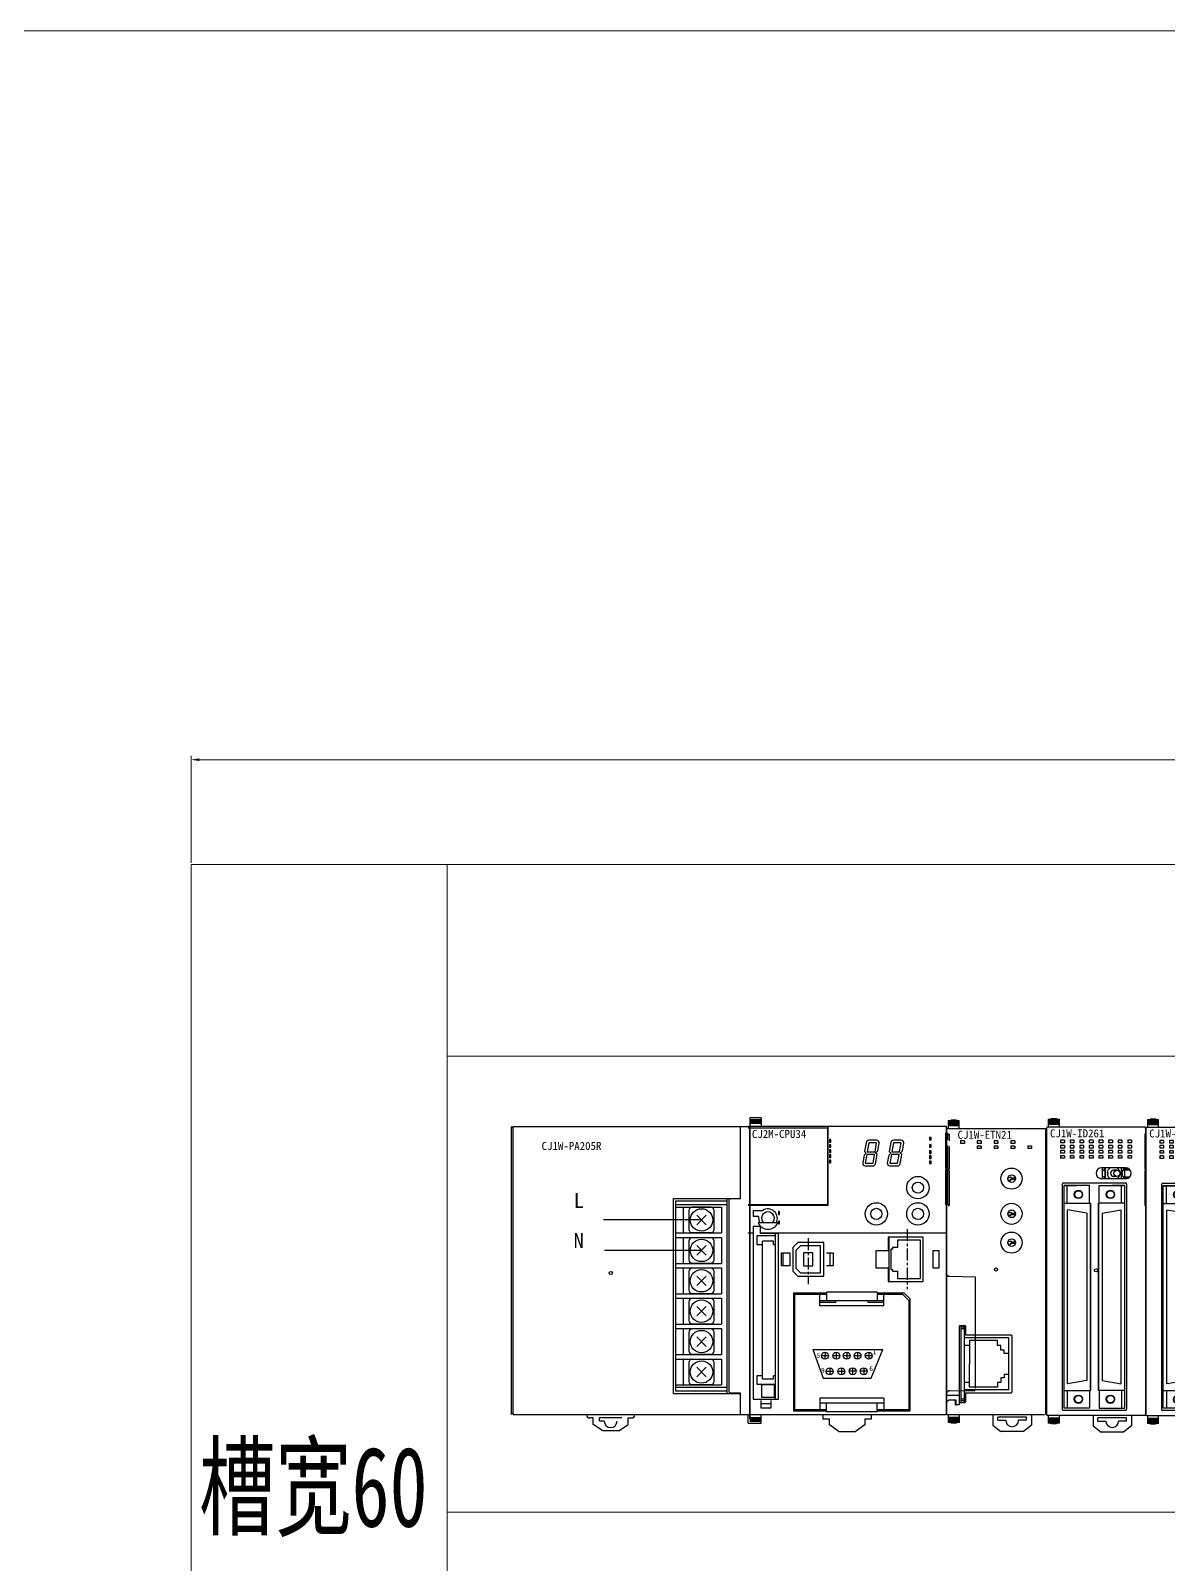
# Model space of a CAD drawing. Extents: x 38255 to 47052, y -6758 to -3353.
# Drawn here: x 41667.1 to 42022.7, y -3832.4 to -3353.2 of the extents above; entities that cross this region are included whole.
import ezdxf

# ---------------------------------------------------------------- set-up
doc = ezdxf.new("R2010")
doc.units = 0
doc.header["$MEASUREMENT"] = 0
doc.linetypes.add('CENTER', pattern=[2, 1.25, -0.25, 0.25, -0.25])
doc.linetypes.add('PHANTOM', pattern=[63.5, 31.75, -6.35, 6.35, -6.35, 6.35, -6.35])
doc.layers.add('frame', color=7, linetype='Continuous', lineweight=15)
for name, color, linetype in [('TEXT', 2, 'Continuous'), ('Z_OM_CENTER', 2, 'CENTER'), ('Z_OM_GAIKEI', 7, 'Continuous'), ('Z_OM_OUTLINE', 7, 'Continuous'), ('Z_OM_PHANTOM', 3, 'PHANTOM')]:
    doc.layers.add(name, color=color, linetype=linetype)
doc.styles.add('ST', font='', dxfattribs={"width": 0.8, "height": 300})
doc.styles.get('ST').set_extended_font_data('SimSun')
doc.dimstyles.new('AM_ISO', dxfattribs={"dimtxt": 5.5, "dimasz": 2.5, "dimexe": 1.25, "dimexo": 0.5, "dimgap": 0.5, "dimtad": 1, "dimdsep": 46, "dimtxsty": 'Standard', "dimcen": 0, "dimclrd": 5, "dimclre": 5, "dimclrt": 1, "dimadec": 0, "dimazin": 2, "dimtp": 0.1, "dimtm": 0.1, "dimtfac": 0.71, "dimtmove": 0, "dimatfit": 3, "dimfxl": 1, "dimlwd": -1, "dimlwe": -1, "dimarcsym": 0})

# ---------------------------------------------------------------- blocks, each defined once
blk = doc.blocks.new('zw$7E22')
at = {"color": 0, "lineweight": -2}
blk.add_line((0.6, 98.1), (0.6, 94.1), dxfattribs=at)
for p, q in [((20.27, 25.74), (23.53, 16.77)), ((20.27, 25.74), (42.12, 25.73)), ((24.06, 24.86), (24.05, 22.71)), ((27.57, 24.86), (27.57, 22.71)), ((30.85, 24.86), (30.85, 22.7)), ((34.22, 24.85), (34.22, 22.7)), ((37.74, 24.85), (37.74, 22.7)), ((38.5, 16.76), (42.12, 25.73)), ((25.13, 23.78), (22.98, 23.78)), ((25.53, 19.97), (25.52, 17.82)), ((28.65, 23.78), (26.5, 23.78)), ((29.18, 19.97), (29.18, 17.82)), ((31.93, 23.78), (29.77, 23.78)), ((32.7, 20.01), (32.7, 17.86)), ((35.3, 23.78), (33.15, 23.78)), ((36.17, 20.01), (36.17, 17.86)), ((38.82, 23.78), (36.66, 23.78)), ((23.53, 16.77), (38.5, 16.76)), ((26.6, 18.89), (24.45, 18.9)), ((30.26, 18.89), (28.11, 18.89)), ((33.78, 18.94), (31.62, 18.94)), ((37.24, 18.94), (35.09, 18.94))]:
    blk.add_line(p, q)
for centre in [(24.05, 23.78), (27.57, 23.78), (30.85, 23.78), (34.22, 23.78), (37.74, 23.78), (25.52, 18.89), (29.18, 18.89), (32.7, 18.94), (36.17, 18.94)]:
    blk.add_circle(centre, 1.08)
at = {"layer": 'Z_OM_CENTER', "ltscale": 3}
for p, q in [((49.75, 63.3), (49.75, 44.54)), ((18.8, 60.47), (18.8, 46.1))]:
    blk.add_line(p, q, dxfattribs=at)
at = {"layer": 'Z_OM_GAIKEI'}
for p, q in [((61.7, 93.3), (61.7, 82.4)), ((62, 93.3), (61.7, 93.3)), ((62, 95.1), (62, 5.7)), ((61.7, 82.4), (62, 82.4)), ((61.7, 81.9), (61.7, 71)), ((61.7, 81.9), (62, 81.9)), ((61.88, 82.4), (61.88, 81.9)), ((62, 71), (61.7, 71)), ((61.85, 71), (62, 71.43))]:
    blk.add_line(p, q, dxfattribs=at)
blk.add_arc((62.3, 5.7), 0.3, 180, 270, dxfattribs=at)
at = {"layer": 'Z_OM_OUTLINE'}
for p, q in [((4.1, 98.1), (0.6, 98.1)), ((4.1, 97.5), (0.6, 97.5)), ((4.1, 97.1), (0.6, 97.1)), ((4.1, 96.7), (0.6, 96.7)), ((4.1, 96.3), (0.6, 96.3)), ((4.1, 98.1), (4.1, 95.4)), ((62, 95.4), (0, 95.4)), ((24.9, 94.88), (0, 94.88)), ((0.6, 4.1), (0.6, 94.1)), ((0.6, 94.1), (0.6, 4.1)), ((24.9, 70.95), (24.9, 95.4)), ((24.9, 93.95), (25, 93.95)), ((25, 93.55), (24.9, 93.55)), ((25, 92.2), (24.9, 92.2)), ((25, 70.7), (25, 95.4)), ((25.85, 91.3), (25.5, 91.3)), ((25.5, 91.3), (25.5, 90.5)), ((25.85, 90.5), (25.85, 91.3)), ((40.19, 91.1), (37.75, 91.1)), ((47.89, 91.1), (45.45, 91.1)), ((57.2, 91.95), (56.7, 91.95)), ((56.7, 91.95), (56.7, 91.2)), ((56.7, 91.2), (57.2, 91.2)), ((57.2, 91.2), (57.2, 91.95)), ((62, 5.4), (62, 95.4)), ((62.2, 93.4), (62.2, 93.15)), ((25.5, 90.5), (25.85, 90.5)), ((25.85, 89.7), (25.5, 89.7)), ((25.5, 89.7), (25.5, 88.9)), ((25.5, 88.9), (25.85, 88.9)), ((25.85, 88.1), (25.5, 88.1)), ((25.5, 88.1), (25.5, 87.3)), ((25.5, 87.3), (25.85, 87.3)), ((25.85, 86.5), (25.5, 86.5)), ((25.5, 86.5), (25.5, 85.7)), ((25.85, 88.9), (25.85, 89.7)), ((25.85, 87.3), (25.85, 88.1)), ((25.85, 85.7), (25.85, 86.5)), ((36.26, 86.44), (35.83, 84.04)), ((36.92, 87.1), (36.26, 86.44)), ((36.96, 90.44), (36.45, 87.56)), ((36.45, 87.56), (36.92, 87.1)), ((37.12, 86.7), (36.62, 83.9)), ((39.55, 86.7), (37.12, 86.7)), ((37.75, 90.3), (37.26, 87.5)), ((37.26, 87.5), (39.69, 87.5)), ((40.19, 90.3), (37.75, 90.3)), ((39.06, 83.9), (39.55, 86.7)), ((39.69, 87.5), (40.19, 90.3)), ((39.85, 83.76), (40.35, 86.64)), ((39.89, 87.1), (40.55, 87.76)), ((40.35, 86.64), (39.89, 87.1)), ((40.55, 87.76), (40.98, 90.16)), ((43.96, 86.44), (43.53, 84.04)), ((44.62, 87.1), (43.96, 86.44)), ((44.66, 90.44), (44.15, 87.56)), ((44.15, 87.56), (44.62, 87.1)), ((44.82, 86.7), (44.32, 83.9)), ((47.25, 86.7), (44.82, 86.7)), ((45.45, 90.3), (44.96, 87.5)), ((44.96, 87.5), (47.39, 87.5)), ((47.89, 90.3), (45.45, 90.3)), ((46.76, 83.9), (47.25, 86.7)), ((47.39, 87.5), (47.89, 90.3)), ((47.55, 83.76), (48.05, 86.64)), ((47.59, 87.1), (48.25, 87.76)), ((48.05, 86.64), (47.59, 87.1)), ((48.25, 87.76), (48.68, 90.16)), ((56.7, 89.65), (56.7, 88.9)), ((57.2, 89.65), (56.7, 89.65)), ((56.7, 88.9), (57.2, 88.9)), ((56.7, 87.8), (56.7, 87)), ((57.2, 87.8), (56.7, 87.8)), ((56.7, 87), (57.2, 87)), ((57.2, 88.9), (57.2, 89.65)), ((57.2, 87), (57.2, 87.8)), ((25.5, 85.7), (25.85, 85.7)), ((25.85, 84.9), (25.5, 84.9)), ((25.5, 84.9), (25.5, 84.1)), ((25.5, 84.1), (25.85, 84.1)), ((25.85, 84.1), (25.85, 84.9)), ((36.62, 83.9), (39.06, 83.9)), ((36.62, 83.1), (39.06, 83.1)), ((44.32, 83.9), (46.76, 83.9)), ((44.32, 83.1), (46.76, 83.1)), ((56.7, 86.2), (56.7, 85.4)), ((57.2, 86.2), (56.7, 86.2)), ((56.7, 85.4), (57.2, 85.4)), ((56.7, 84.6), (56.7, 83.8)), ((57.2, 84.6), (56.7, 84.6)), ((56.7, 83.8), (57.2, 83.8)), ((57.2, 85.4), (57.2, 86.2)), ((57.2, 83.8), (57.2, 84.6)), ((24.9, 70.95), (0, 70.95)), ((25, 70.7), (0, 70.7)), ((1.45, 70.95), (1.45, 70.7)), ((1.69, 67.26), (1.69, 69.19)), ((1.69, 69.19), (4.58, 69.19)), ((3.31, 67.26), (1.69, 67.26)), ((8.5, 70.7), (8.5, 70.95)), ((9.5, 70.95), (9.5, 70.7)), ((9.85, 68.8), (9.5, 68.8)), ((9.5, 68.8), (9.5, 67.9)), ((9.5, 67.9), (9.85, 67.9)), ((9.85, 67.9), (9.85, 68.8)), ((17.55, 70.7), (17.55, 70.95)), ((18.45, 70.95), (18.45, 70.7)), ((19.5, 70.7), (19.5, 70.95)), ((24.4, 70.95), (24.4, 70.7)), ((24.5, 70.7), (24.5, 70.95)), ((62.2, 71.15), (62.2, 70.9)), ((1.6, 64.18), (1.6, 10.23)), ((3.86, 64.18), (1.6, 64.18)), ((9.32, 65.27), (3.14, 65.27)), ((3.86, 61.95), (3.86, 64.18)), ((9.5, 65.85), (9.5, 64.95)), ((9.85, 65.85), (9.5, 65.85)), ((9.5, 64.95), (9.85, 64.95)), ((9.85, 64.95), (9.85, 65.85)), ((0, 62.15), (1.6, 62.15)), ((2.7, 61.27), (2.7, 58.58)), ((8.5, 61.27), (2.7, 61.27)), ((2.7, 58.58), (4.5, 58.58)), ((3.86, 62.15), (62, 62.15)), ((9.55, 61.95), (3.86, 61.95)), ((4.5, 16.55), (4.5, 59.58)), ((8, 59.58), (4.5, 59.58)), ((8, 58.58), (8, 59.58)), ((8, 58.58), (8.5, 58.58)), ((8.5, 61.95), (8.5, 10.23)), ((9.55, 10.23), (9.55, 61.95)), ((15.56, 59.18), (13.99, 57.61)), ((13.99, 57.61), (13.99, 50.19)), ((16.44, 58.12), (14.94, 56.62)), ((23.64, 59.18), (15.56, 59.18)), ((22.69, 58.12), (16.44, 58.12)), ((22.69, 49.68), (22.69, 58.12)), ((23.64, 48.62), (23.64, 59.18)), ((54.78, 60.78), (43.83, 60.78)), ((43.83, 60.78), (43.83, 56.6)), ((44, 60.78), (44, 47.03)), ((46.75, 57.6), (45.14, 57.6)), ((45.14, 57.6), (45.14, 57.09)), ((53.95, 59.86), (46.75, 59.86)), ((46.75, 59.86), (46.75, 57.6)), ((53.95, 47.94), (53.95, 59.86)), ((54.78, 47.03), (54.78, 60.78)), ((13.14, 55.82), (10.44, 55.82)), ((10.44, 51.98), (10.44, 55.82)), ((10.93, 51.98), (10.93, 55.82)), ((13.14, 51.98), (13.14, 55.82)), ((14.94, 56.62), (14.94, 51.18)), ((20.3, 55.9), (17.3, 55.9)), ((17.3, 55.9), (17.3, 51.9)), ((20.3, 51.9), (20.3, 55.9)), ((26.69, 55.82), (24.54, 55.82)), ((25.54, 55.82), (25.54, 51.98)), ((26.69, 51.98), (26.69, 55.82)), ((43.83, 56.6), (39.93, 56.6)), ((39.93, 56.6), (39.93, 51.21)), ((45.14, 57.09), (44.63, 57.09)), ((44.63, 57.09), (44.63, 50.72)), ((59.78, 56.6), (57.73, 56.6)), ((57.73, 56.6), (57.73, 51.2)), ((59.78, 51.2), (59.78, 56.6)), ((10.44, 51.98), (13.14, 51.98)), ((13.99, 50.19), (15.56, 48.62)), ((14.94, 51.18), (16.44, 49.68)), ((15.56, 48.62), (23.64, 48.62)), ((16.44, 49.68), (22.69, 49.68)), ((17.3, 51.9), (20.3, 51.9)), ((24.54, 51.98), (26.69, 51.98)), ((39.93, 51.21), (43.83, 51.21)), ((43.83, 51.21), (43.83, 47.03)), ((44.63, 50.72), (45.14, 50.72)), ((45.14, 50.72), (45.14, 50.22)), ((45.14, 50.22), (46.75, 50.22)), ((46.75, 50.22), (46.75, 47.94)), ((46.75, 47.94), (53.95, 47.94)), ((57.73, 51.2), (59.78, 51.2)), ((14.25, 43.35), (14.25, 6.55)), ((24.5, 43.35), (14.25, 43.35)), ((40.4, 43.6), (24.5, 43.6)), ((24.5, 43.6), (24.5, 40.9)), ((40.4, 43.6), (40.4, 40.9)), ((48.85, 43.35), (40.4, 43.35)), ((43.83, 47.03), (54.78, 47.03)), ((48.85, 43.35), (50.65, 41.55)), ((14.5, 42.9), (14.5, 7)), ((24.5, 42.9), (14.5, 42.9)), ((22.45, 39.4), (22.45, 42.9)), ((42.45, 40.9), (22.45, 40.9)), ((27.36, 40.45), (22.45, 40.45)), ((42.45, 39.4), (22.45, 39.4)), ((27.36, 40.9), (27.36, 40.45)), ((37.54, 40.45), (37.54, 40.9)), ((42.45, 40.45), (37.54, 40.45)), ((48.4, 42.9), (40.4, 42.9)), ((42.45, 39.4), (42.45, 42.9)), ((50.4, 40.9), (48.4, 42.9)), ((50.4, 7), (50.4, 40.9)), ((50.65, 6.55), (50.65, 41.55)), ((2.7, 17.56), (2.7, 14.87)), ((4.5, 17.56), (2.7, 17.56)), ((2.7, 14.87), (8.5, 14.87)), ((4.2, 14.67), (4.2, 10.87)), ((8.3, 14.67), (4.2, 14.67)), ((4.5, 16.55), (8, 16.55)), ((8.5, 17.56), (8, 17.56)), ((8, 16.55), (8, 17.56)), ((8.3, 10.87), (8.3, 14.67)), ((1.6, 10.23), (9.55, 10.23)), ((3.99, 9.78), (3.99, 7.53)), ((4.2, 10.87), (8.3, 10.87)), ((7.22, 7.53), (7.22, 9.78)), ((42.45, 10.5), (22.45, 10.5)), ((22.45, 10.5), (22.45, 7)), ((42.45, 10.5), (42.45, 7)), ((0, 5.4), (62, 5.4)), ((0, 2.7), (0, 5.4)), ((7.22, 8.78), (3.99, 8.78)), ((3.99, 7.53), (7.22, 7.53)), ((4.1, 2.7), (4.1, 5.4)), ((14.25, 6.55), (24.5, 6.55)), ((14.5, 7), (24.5, 7)), ((42.45, 9), (22.45, 9)), ((23.5, 4), (23.5, 5.4)), ((24.5, 6.3), (24.5, 9)), ((40.4, 6.3), (24.5, 6.3)), ((38.5, 5.4), (38.5, 4)), ((40.4, 6.3), (40.4, 9)), ((40.4, 7), (50.4, 7)), ((40.4, 6.55), (50.65, 6.55)), ((0, 2.7), (4.1, 2.7)), ((0.6, 4.5), (4.1, 4.5)), ((0.6, 4.1), (4.1, 4.1)), ((0.6, 3.7), (4.1, 3.7)), ((0.6, 3.3), (4.1, 3.3)), ((25.5, 4), (23.5, 4)), ((25.5, 2.2), (25.5, 4)), ((28.5, 0), (25.5, 2.2)), ((33.5, 0), (28.5, 0)), ((36.5, 2.2), (33.5, 0)), ((38.5, 4), (36.5, 4)), ((36.5, 4), (36.5, 2.2))]:
    blk.add_line(p, q, dxfattribs=at)
for centre, radius in [((53.1, 76.3), 3.5), ((53.1, 76.3), 1.75), ((40.1, 68.1), 3.5), ((40.1, 68.1), 1.75), ((53.1, 68.1), 3.5), ((53.1, 68.1), 1.75)]:
    blk.add_circle(centre, radius, dxfattribs=at)
for centre, radius, start, end in [((37.75, 90.3), 0.8, 90, 170), ((40.19, 90.3), 0.8, 350, 90), ((45.48, 90.26), 0.84, 92.2492, 167.7508), ((47.89, 90.3), 0.8, 350, 90), ((36.65, 83.92), 0.822, 171.7633, 268.2367), ((39.06, 83.9), 0.8, 270, 350), ((44.35, 83.92), 0.822, 171.7633, 268.2367), ((46.76, 83.9), 0.8, 270, 350), ((7.18, 66.87), 3.89, 174.3127, 204.4208), ((6.23, 66.72), 2, 313.3228, 226.6772), ((6.19, 66.68), 2.98, 331.7189, 122.6786), ((6.23, 66.72), 3.41, 205.2179, 334.7821)]:
    blk.add_arc(centre, radius, start, end, dxfattribs=at)
at = {"lineweight": 0, "insert": (1.2, 94.32), "char_height": 2.5, "width": 27.1101, "attachment_point": 1}
blk.add_mtext('\\pxt10;CJ2M-CPU34', dxfattribs=at)
at = {"lineweight": 0, "char_height": 1.5, "width": 2.0852, "attachment_point": 1, "rotation": 359.9649}
for s, insert in [('5', (21.38, 24.62)), ('1', (38.96, 25.73)), ('9', (22.81, 19.96)), ('6', (37.91, 20.5))]:
    blk.add_mtext(s, dxfattribs=dict(at, insert=insert))
blk = doc.blocks.new('zw$6D50')
at = {"color": 0, "lineweight": -2}
for p, q in [((0.8, 97.19), (0.8, 94.62)), ((1.75, 97.39), (1.75, 97.19)), ((0.3, 94.69), (31.3, 94.69))]:
    blk.add_line(p, q, dxfattribs=at)
at = {"color": 0, "lineweight": 0}
blk.add_line((0.3, 5.29), (0.3, 94.69), dxfattribs=at)
at = {"layer": 'Z_OM_GAIKEI'}
for p, q in [((0.8, 97.19), (4.3, 97.19)), ((0.8, 96.79), (4.3, 96.79)), ((0.8, 96.39), (4.3, 96.39)), ((0.8, 95.99), (4.3, 95.99)), ((1.75, 97.39), (3.35, 97.39)), ((2.35, 97.39), (2.35, 97.19)), ((2.75, 97.39), (2.75, 97.19)), ((3.35, 97.39), (3.35, 97.19)), ((4.3, 96.79), (4.3, 97.19)), ((4.3, 96.39), (4.3, 96.79)), ((4.3, 95.99), (4.3, 96.39)), ((4.3, 95.59), (4.3, 95.99)), ((0.3, 94.69), (0.3, 5.6)), ((0.6, 93.2), (0.6, 91.08)), ((0.8, 95.59), (4.3, 95.59)), ((0.85, 94.7), (1.15, 94.7)), ((1, 92.9), (0.85, 92.47)), ((0.85, 92.9), (1.15, 92.9)), ((1.15, 92.9), (1.15, 90.79)), ((4.3, 94.69), (4.3, 95.59)), ((31.3, 94.69), (31.3, 5.29)), ((0.6, 89.3), (0.6, 82.3)), ((1.15, 89), (1.15, 82)), ((5.9, 90.79), (4.7, 90.79)), ((4.7, 90.79), (4.7, 89.99)), ((5.9, 89.99), (4.7, 89.99)), ((5.9, 90.79), (5.9, 89.99)), ((11.15, 90.79), (9.95, 90.79)), ((9.95, 90.79), (9.95, 89.99)), ((11.15, 89.99), (9.95, 89.99)), ((11.15, 89.19), (9.95, 89.19)), ((9.95, 89.19), (9.95, 88.39)), ((11.15, 88.39), (9.95, 88.39)), ((11.15, 90.79), (11.15, 89.99)), ((11.15, 89.19), (11.15, 88.39)), ((16.4, 90.79), (15.2, 90.79)), ((15.2, 90.79), (15.2, 89.99)), ((16.4, 89.99), (15.2, 89.99)), ((16.4, 89.19), (15.2, 89.19)), ((15.2, 89.19), (15.2, 88.39)), ((16.4, 88.39), (15.2, 88.39)), ((16.4, 90.79), (16.4, 89.99)), ((16.4, 89.19), (16.4, 88.39)), ((21.65, 90.79), (20.45, 90.79)), ((20.45, 90.79), (20.45, 89.99)), ((21.65, 89.99), (20.45, 89.99)), ((21.65, 89.19), (20.45, 89.19)), ((20.45, 89.19), (20.45, 88.39)), ((21.65, 88.39), (20.45, 88.39)), ((21.65, 90.79), (21.65, 89.99)), ((21.65, 89.19), (21.65, 88.39)), ((26.9, 89.19), (25.7, 89.19)), ((25.7, 89.19), (25.7, 88.39)), ((26.9, 88.39), (25.7, 88.39)), ((26.9, 89.19), (26.9, 88.39)), ((0, 82.3), (0.3, 82.3)), ((0, 81.8), (0, 70.9)), ((0, 81.8), (0.3, 81.8)), ((0.18, 82.3), (0.18, 81.8)), ((0.6, 82.3), (0.3, 82.3)), ((0.6, 81.8), (0.3, 81.8)), ((0.42, 82.3), (0.42, 81.8)), ((0.6, 81.8), (0.6, 70.9)), ((1.15, 82), (0.85, 82)), ((1.15, 81.5), (0.85, 81.5)), ((0.97, 82), (0.97, 81.5)), ((1.15, 81.5), (1.15, 70.6)), ((19.48, 79.24), (20.4, 79.57)), ((19.48, 78.76), (20.4, 78.43)), ((20.4, 79.57), (20.4, 79.21)), ((20.4, 79.21), (21.82, 79.21)), ((20.4, 78.79), (21.82, 78.79)), ((20.4, 78.43), (20.4, 78.79)), ((0.3, 70.9), (0, 70.9)), ((0.15, 70.9), (0.3, 71.33)), ((0.45, 70.9), (0.3, 71.33)), ((0.3, 70.9), (0.6, 70.9)), ((1, 70.6), (0.85, 71.03)), ((0.85, 70.6), (1.15, 70.6)), ((19.48, 68.24), (20.4, 68.57)), ((19.48, 67.76), (20.4, 67.43)), ((20.4, 68.57), (20.4, 68.21)), ((20.4, 68.21), (21.82, 68.21)), ((20.4, 67.43), (20.4, 67.79)), ((20.4, 67.79), (21.82, 67.79)), ((19.48, 59.24), (20.4, 59.57)), ((19.48, 58.76), (20.4, 58.43)), ((20.4, 59.57), (20.4, 59.21)), ((20.4, 59.21), (21.82, 59.21)), ((20.4, 58.43), (20.4, 58.79)), ((20.4, 58.79), (21.82, 58.79)), ((4.3, 32.9), (4.3, 9.3)), ((4.5, 33.1), (6.1, 33.1)), ((4.8, 33.1), (4.8, 9.1)), ((5.8, 32.6), (4.8, 32.6)), ((5.8, 32.1), (4.8, 32.1)), ((5.8, 33.1), (5.8, 9.1)), ((5.8, 29.23), (5.8, 12.97)), ((19.8, 29.23), (5.8, 29.23)), ((6.3, 32.9), (6.3, 30.15)), ((6.3, 30.15), (20.5, 30.15)), ((9.3, 30.6), (9.3, 13.5)), ((19.8, 12.97), (19.8, 29.23)), ((20.7, 29.95), (20.7, 12.25)), ((7.5, 26.9), (5.8, 26.9)), ((7.5, 28.4), (7.5, 21.1)), ((16.3, 28.4), (7.5, 28.4)), ((16.3, 26.9), (16.3, 28.4)), ((17.3, 26.9), (16.3, 26.9)), ((17.3, 25.4), (17.3, 26.9)), ((18.3, 25.4), (17.3, 25.4)), ((18.3, 24.4), (18.3, 25.4)), ((19.8, 24.4), (18.3, 24.4)), ((19.8, 24.4), (18.3, 24.4)), ((7.5, 13.8), (7.5, 21.1)), ((7.5, 15.3), (5.8, 15.3)), ((17.3, 15.3), (16.3, 15.3)), ((16.3, 15.3), (16.3, 13.8)), ((17.3, 16.8), (17.3, 15.3)), ((18.3, 16.8), (17.3, 16.8)), ((19.8, 17.8), (18.3, 17.8)), ((18.3, 17.8), (18.3, 16.8)), ((19.8, 17.8), (18.3, 17.8)), ((4.3, 11.3), (4.3, 8.3)), ((4.3, 11.3), (4.3, 8.3)), ((5.8, 10.1), (4.8, 10.1)), ((5.8, 9.6), (4.8, 9.6)), ((19.8, 12.97), (5.8, 12.97)), ((6.3, 12.05), (20.5, 12.05)), ((6.3, 12.05), (6.3, 9.3)), ((16.3, 13.8), (7.5, 13.8)), ((0.6, 5.3), (31, 5.3)), ((0.85, 5.3), (0.85, 4.4)), ((4.35, 4.4), (4.35, 5.3)), ((4.5, 9.1), (6.1, 9.1)), ((14.85, 5.3), (14.85, 2)), ((26.85, 5.3), (26.85, 2)), ((4.35, 4.4), (0.85, 4.4)), ((0.85, 4.4), (0.85, 4)), ((4.35, 4), (0.85, 4)), ((0.85, 4), (0.85, 3.6)), ((4.35, 3.6), (0.85, 3.6)), ((0.85, 3.6), (0.85, 3.2)), ((4.35, 3.2), (0.85, 3.2)), ((0.85, 3.2), (0.85, 2.8)), ((4.35, 2.8), (0.85, 2.8)), ((1.8, 2.6), (1.8, 2.8)), ((3.4, 2.6), (1.8, 2.6)), ((2.4, 2.6), (2.4, 2.8)), ((2.8, 2.6), (2.8, 2.8)), ((3.4, 2.6), (3.4, 2.8)), ((4.35, 4), (4.35, 4.4)), ((4.35, 3.6), (4.35, 4)), ((4.35, 3.2), (4.35, 3.6)), ((4.35, 2.8), (4.35, 3.2)), ((14.85, 2), (17.35, 0)), ((25.35, 4.5), (16.35, 4.5)), ((16.35, 3.5), (16.35, 4.5)), ((16.35, 3.5), (18.85, 3.5)), ((24.35, 0), (17.35, 0)), ((25.35, 3.5), (22.85, 3.5)), ((26.85, 2), (24.35, 0)), ((25.35, 3.5), (25.35, 4.5))]:
    blk.add_line(p, q, dxfattribs=at)
for centre, radius in [((20.65, 79), 3.3), ((20.65, 79), 1.19), ((20.65, 68), 3.3), ((20.65, 68), 1.19), ((20.65, 59), 3.3), ((20.65, 59), 1.19), ((15.8, 50.6), 0.5)]:
    blk.add_circle(centre, radius, dxfattribs=at)
for centre, radius, start, end in [((4.5, 32.9), 0.2, 90, 180), ((6.1, 32.9), 0.2, 0, 90), ((20.5, 29.95), 0.2, 0, 90), ((20.5, 12.25), 0.2, 270, 0), ((0.6, 5.6), 0.3, 180, 270), ((4.5, 9.3), 0.2, 180, 270), ((6.1, 9.3), 0.2, 270, 0), ((20.85, 3.5), 2, 180, 0)]:
    blk.add_arc(centre, radius, start, end, dxfattribs=at)
at = {"layer": 'Z_OM_PHANTOM'}
for p, q in [((1.28, 48.48), (9.3, 48.34)), ((9.3, 48.34), (9.3, 12.86)), ((9.3, 47.7), (9.3, 30.6)), ((0.3, 11.3), (4.3, 11.3)), ((0.3, 11.3), (4.3, 11.3)), ((1.28, 12.72), (9.3, 12.86)), ((3.3, 9.8), (1.3, 9.8)), ((3.3, 9.8), (1.3, 9.8)), ((3, 9.8), (3, 8.3)), ((3, 9.8), (3, 8.3)), ((3.3, 8.3), (3.3, 9.8)), ((3.3, 8.3), (3.3, 9.8)), ((3, 8.3), (3.3, 8.3)), ((3, 8.3), (3.3, 8.3)), ((4.3, 8.3), (3.3, 8.3)), ((4.3, 8.3), (3.3, 8.3))]:
    blk.add_line(p, q, dxfattribs=at)
for centre, start, end in [((1.3, 49.48), 180.0001, 269.0001), ((1.3, 11.72), 91, 180), ((1.3, 8.8), 90, 180), ((1.3, 8.8), 90, 180)]:
    blk.add_arc(centre, 1, start, end, dxfattribs=at)
at = {"lineweight": 0, "insert": (3.77, 93.94), "char_height": 2.5, "width": 27.1101, "attachment_point": 1}
blk.add_mtext('\\pxt10;CJ1W-ETN21', dxfattribs=at)
blk = doc.blocks.new('zw$247F')
at = {"layer": 'Z_OM_GAIKEI'}
for p, q in [((0.85, 97.8), (0.85, 97.4)), ((0.85, 97.8), (4.35, 97.8)), ((0.85, 97.4), (0.85, 97)), ((0.85, 97.4), (4.35, 97.4)), ((0.85, 97), (0.85, 96.6)), ((0.85, 97), (4.35, 97)), ((0.85, 96.6), (0.85, 96.2)), ((0.85, 96.6), (4.35, 96.6)), ((0.85, 96.2), (0.85, 95.3)), ((0.85, 96.2), (4.35, 96.2)), ((1.8, 98), (3.4, 98)), ((1.8, 98), (1.8, 97.8)), ((2.4, 98), (2.4, 97.8)), ((2.8, 98), (2.8, 97.8)), ((3.4, 98), (3.4, 97.8)), ((4.35, 97.4), (4.35, 97.8)), ((4.35, 97), (4.35, 97.4)), ((4.35, 96.6), (4.35, 97)), ((4.35, 96.2), (4.35, 96.6)), ((4.35, 95.3), (4.35, 96.2)), ((0, 93.2), (0, 82.3)), ((0.3, 93.2), (0, 93.2)), ((0.3, 95), (0.3, 5.6)), ((31, 95.3), (0.6, 95.3)), ((4.7, 91.2), (4.7, 90.4)), ((5.9, 91.2), (4.7, 91.2)), ((5.9, 91.2), (5.9, 90.4)), ((7.7, 91.2), (7.7, 90.4)), ((8.9, 91.2), (7.7, 91.2)), ((8.9, 91.2), (8.9, 90.4)), ((10.7, 91.2), (10.7, 90.4)), ((11.9, 91.2), (10.7, 91.2)), ((11.9, 91.2), (11.9, 90.4)), ((13.7, 91.2), (13.7, 90.4)), ((14.9, 91.2), (13.7, 91.2)), ((14.9, 91.2), (14.9, 90.4)), ((16.7, 91.2), (16.7, 90.4)), ((17.9, 91.2), (16.7, 91.2)), ((17.9, 91.2), (17.9, 90.4)), ((19.7, 91.2), (19.7, 90.4)), ((20.9, 91.2), (19.7, 91.2)), ((20.9, 91.2), (20.9, 90.4)), ((22.7, 91.2), (22.7, 90.4)), ((23.9, 91.2), (22.7, 91.2)), ((23.9, 91.2), (23.9, 90.4)), ((25.7, 91.2), (25.7, 90.4)), ((26.9, 91.2), (25.7, 91.2)), ((26.9, 91.2), (26.9, 90.4)), ((31.3, 95), (31.3, 5.6)), ((5.9, 90.4), (4.7, 90.4)), ((5.9, 89.6), (4.7, 89.6)), ((4.7, 89.6), (4.7, 88.8)), ((5.9, 88.8), (4.7, 88.8)), ((5.9, 88), (4.7, 88)), ((4.7, 88), (4.7, 87.2)), ((5.9, 87.2), (4.7, 87.2)), ((5.9, 86.4), (4.7, 86.4)), ((4.7, 86.4), (4.7, 85.6)), ((5.9, 89.6), (5.9, 88.8)), ((5.9, 88), (5.9, 87.2)), ((5.9, 86.4), (5.9, 85.6)), ((8.9, 90.4), (7.7, 90.4)), ((8.9, 89.6), (7.7, 89.6)), ((7.7, 89.6), (7.7, 88.8)), ((8.9, 88.8), (7.7, 88.8)), ((8.9, 88), (7.7, 88)), ((7.7, 88), (7.7, 87.2)), ((8.9, 87.2), (7.7, 87.2)), ((8.9, 86.4), (7.7, 86.4)), ((7.7, 86.4), (7.7, 85.6)), ((8.9, 89.6), (8.9, 88.8)), ((8.9, 88), (8.9, 87.2)), ((8.9, 86.4), (8.9, 85.6)), ((11.9, 90.4), (10.7, 90.4)), ((11.9, 89.6), (10.7, 89.6)), ((10.7, 89.6), (10.7, 88.8)), ((11.9, 88.8), (10.7, 88.8)), ((11.9, 88), (10.7, 88)), ((10.7, 88), (10.7, 87.2)), ((11.9, 87.2), (10.7, 87.2)), ((11.9, 86.4), (10.7, 86.4)), ((10.7, 86.4), (10.7, 85.6)), ((11.9, 89.6), (11.9, 88.8)), ((11.9, 88), (11.9, 87.2)), ((11.9, 86.4), (11.9, 85.6)), ((14.9, 90.4), (13.7, 90.4)), ((14.9, 89.6), (13.7, 89.6)), ((13.7, 89.6), (13.7, 88.8)), ((14.9, 88.8), (13.7, 88.8)), ((14.9, 88), (13.7, 88)), ((13.7, 88), (13.7, 87.2)), ((14.9, 87.2), (13.7, 87.2)), ((14.9, 86.4), (13.7, 86.4)), ((13.7, 86.4), (13.7, 85.6)), ((14.9, 89.6), (14.9, 88.8)), ((14.9, 88), (14.9, 87.2)), ((14.9, 86.4), (14.9, 85.6)), ((17.9, 90.4), (16.7, 90.4)), ((17.9, 89.6), (16.7, 89.6)), ((16.7, 89.6), (16.7, 88.8)), ((17.9, 88.8), (16.7, 88.8)), ((17.9, 88), (16.7, 88)), ((16.7, 88), (16.7, 87.2)), ((17.9, 87.2), (16.7, 87.2)), ((17.9, 86.4), (16.7, 86.4)), ((16.7, 86.4), (16.7, 85.6)), ((17.9, 89.6), (17.9, 88.8)), ((17.9, 88), (17.9, 87.2)), ((17.9, 86.4), (17.9, 85.6)), ((20.9, 90.4), (19.7, 90.4)), ((20.9, 89.6), (19.7, 89.6)), ((19.7, 89.6), (19.7, 88.8)), ((20.9, 88.8), (19.7, 88.8)), ((20.9, 88), (19.7, 88)), ((19.7, 88), (19.7, 87.2)), ((20.9, 87.2), (19.7, 87.2)), ((20.9, 86.4), (19.7, 86.4)), ((19.7, 86.4), (19.7, 85.6)), ((20.9, 89.6), (20.9, 88.8)), ((20.9, 88), (20.9, 87.2)), ((20.9, 86.4), (20.9, 85.6)), ((23.9, 90.4), (22.7, 90.4)), ((23.9, 89.6), (22.7, 89.6)), ((22.7, 89.6), (22.7, 88.8)), ((23.9, 88.8), (22.7, 88.8)), ((23.9, 88), (22.7, 88)), ((22.7, 88), (22.7, 87.2)), ((23.9, 87.2), (22.7, 87.2)), ((23.9, 86.4), (22.7, 86.4)), ((22.7, 86.4), (22.7, 85.6)), ((23.9, 89.6), (23.9, 88.8)), ((23.9, 88), (23.9, 87.2)), ((23.9, 86.4), (23.9, 85.6)), ((26.9, 90.4), (25.7, 90.4)), ((26.9, 89.6), (25.7, 89.6)), ((25.7, 89.6), (25.7, 88.8)), ((26.9, 88.8), (25.7, 88.8)), ((26.9, 88), (25.7, 88)), ((25.7, 88), (25.7, 87.2)), ((26.9, 87.2), (25.7, 87.2)), ((26.9, 86.4), (25.7, 86.4)), ((25.7, 86.4), (25.7, 85.6)), ((26.9, 89.6), (26.9, 88.8)), ((26.9, 88), (26.9, 87.2)), ((26.9, 86.4), (26.9, 85.6)), ((0, 82.3), (0.3, 82.3)), ((0, 81.8), (0, 70.9)), ((0, 81.8), (0.3, 81.8)), ((0.18, 82.3), (0.18, 81.8)), ((5.9, 85.6), (4.7, 85.6)), ((8.9, 85.6), (7.7, 85.6)), ((11.9, 85.6), (10.7, 85.6)), ((14.9, 85.6), (13.7, 85.6)), ((17.9, 85.6), (16.7, 85.6)), ((25.1, 82.6), (17.5, 82.6)), ((17.8, 79.2), (17.8, 82.6)), ((17.8, 81.9), (18.55, 81.9)), ((18.3, 82.6), (18.3, 81.9)), ((18.55, 81.9), (18.55, 79.9)), ((18.8, 79.2), (18.8, 82.6)), ((20.9, 85.6), (19.7, 85.6)), ((22.35, 81.85), (21.3, 81.85)), ((23.9, 85.6), (22.7, 85.6)), ((23.8, 79.2), (23.8, 82.6)), ((24.05, 81.9), (24.8, 81.9)), ((24.05, 79.9), (24.05, 81.9)), ((24.3, 82.37), (24.3, 82.6)), ((24.3, 82.37), (25.96, 82.37)), ((24.3, 81.9), (24.3, 81.97)), ((24.3, 81.97), (26.42, 81.97)), ((24.8, 79.2), (24.8, 82.6)), ((26.9, 85.6), (25.7, 85.6)), ((5.3, 7.1), (5.3, 77.6)), ((5.6, 77.9), (25, 77.9)), ((5.8, 7.56), (5.8, 77.04)), ((5.8, 7.56), (5.8, 77.04)), ((5.8, 77.04), (9.8, 77.04)), ((13.8, 77.04), (5.8, 77.04)), ((6.8, 71.54), (6.8, 77.04)), ((13.8, 71.54), (13.8, 77.04)), ((16.8, 77.04), (24.8, 77.04)), ((16.8, 71.54), (16.8, 77.04)), ((25.1, 79.2), (17.5, 79.2)), ((17.8, 79.9), (18.55, 79.9)), ((18.3, 79.9), (18.3, 79.2)), ((19.32, 81.15), (19.55, 81.15)), ((19.32, 80.65), (19.55, 80.65)), ((19.55, 80.65), (19.55, 81.15)), ((24.8, 77.04), (20.8, 77.04)), ((22.35, 79.95), (21.3, 79.95)), ((23.8, 71.54), (23.8, 77.04)), ((24.05, 79.9), (24.8, 79.9)), ((24.3, 79.83), (24.3, 79.9)), ((24.3, 79.83), (26.42, 79.83)), ((24.3, 79.2), (24.3, 79.43)), ((24.3, 79.43), (25.95, 79.43)), ((24.8, 7.56), (24.8, 77.04)), ((24.8, 7.56), (24.8, 77.04)), ((25.3, 77.6), (25.3, 7.1)), ((0.3, 70.9), (0, 70.9)), ((0.15, 70.9), (0.3, 71.33)), ((5.8, 71.54), (14.05, 71.54)), ((5.8, 71.54), (14.05, 71.54)), ((6.93, 15.14), (6.93, 69.46)), ((12.93, 68.46), (6.93, 69.46)), ((12.93, 68.46), (12.93, 16.14)), ((14.05, 13.06), (14.05, 71.54)), ((14.05, 71.54), (14.05, 13.06)), ((16.55, 13.06), (16.55, 71.54)), ((16.55, 71.54), (16.55, 13.06)), ((24.8, 71.54), (16.55, 71.54)), ((24.8, 71.54), (16.55, 71.54)), ((17.68, 68.46), (23.68, 69.46)), ((17.68, 68.46), (17.68, 16.14)), ((23.68, 15.14), (23.68, 69.46)), ((12.93, 16.14), (6.93, 15.14)), ((17.68, 16.14), (23.68, 15.14)), ((5.8, 13.06), (14.05, 13.06)), ((5.8, 13.06), (14.05, 13.06)), ((6.8, 13.06), (6.8, 7.56)), ((13.8, 13.06), (13.8, 7.56)), ((24.8, 13.06), (16.55, 13.06)), ((24.8, 13.06), (16.55, 13.06)), ((16.8, 13.06), (16.8, 7.56)), ((23.8, 13.06), (23.8, 7.56)), ((0.6, 5.3), (31, 5.3)), ((0.85, 5.3), (0.85, 4.4)), ((4.35, 4.4), (4.35, 5.3)), ((25, 6.8), (5.6, 6.8)), ((9.8, 7.56), (5.8, 7.56)), ((13.8, 7.56), (5.8, 7.56)), ((14.85, 5.3), (14.85, 2)), ((16.8, 7.56), (24.8, 7.56)), ((20.8, 7.56), (24.8, 7.56)), ((26.85, 5.3), (26.85, 2)), ((4.35, 4.4), (0.85, 4.4)), ((0.85, 4.4), (0.85, 4)), ((4.35, 4), (0.85, 4)), ((0.85, 4), (0.85, 3.6)), ((4.35, 3.6), (0.85, 3.6)), ((0.85, 3.6), (0.85, 3.2)), ((4.35, 3.2), (0.85, 3.2)), ((0.85, 3.2), (0.85, 2.8)), ((4.35, 2.8), (0.85, 2.8)), ((1.8, 2.6), (1.8, 2.8)), ((3.4, 2.6), (1.8, 2.6)), ((2.4, 2.6), (2.4, 2.8)), ((2.8, 2.6), (2.8, 2.8)), ((3.4, 2.6), (3.4, 2.8)), ((4.35, 4), (4.35, 4.4)), ((4.35, 3.6), (4.35, 4)), ((4.35, 3.2), (4.35, 3.6)), ((4.35, 2.8), (4.35, 3.2)), ((14.85, 2), (17.35, 0)), ((25.35, 4.5), (16.35, 4.5)), ((16.35, 3.5), (16.35, 4.5)), ((16.35, 3.5), (18.85, 3.5)), ((24.35, 0), (17.35, 0)), ((25.35, 3.5), (22.85, 3.5)), ((26.85, 2), (24.35, 0)), ((25.35, 3.5), (25.35, 4.5))]:
    blk.add_line(p, q, dxfattribs=at)
for centre, radius in [((22.35, 80.9), 0.95), ((10.3, 74.29), 1.3), ((10.3, 74.29), 1.15), ((20.3, 74.29), 1.3), ((20.3, 74.29), 1.15), ((15.8, 50.6), 0.5), ((10.3, 10.31), 1.3), ((10.3, 10.31), 1.15), ((20.3, 10.31), 1.3), ((20.3, 10.31), 1.15)]:
    blk.add_circle(centre, radius, dxfattribs=at)
for centre, radius, start, end in [((0.6, 95), 0.3, 90, 180), ((31, 95), 0.3, 0, 90), ((31, 95), 0.3, 0, 90), ((17.5, 80.9), 1.7, 90, 270), ((21.3, 80.9), 2, 121.5917, 172.8192), ((21.3, 80.9), 0.95, 90, 270), ((21.3, 80.9), 2, 301.9832, 58.4083), ((25.1, 80.9), 1.7, 270, 90), ((5.6, 77.6), 0.3, 90, 180), ((21.3, 80.9), 2, 187.1808, 238.0168), ((25, 77.6), 0.3, 0, 90), ((0.6, 5.6), 0.3, 180, 270), ((5.6, 7.1), 0.3, 180, 270), ((25, 7.1), 0.3, 270, 0), ((31, 5.6), 0.3, 270, 0), ((31, 5.6), 0.3, 270, 0), ((20.85, 3.5), 2, 180, 0)]:
    blk.add_arc(centre, radius, start, end, dxfattribs=at)
at = {"lineweight": 0, "insert": (1.4, 94.64), "char_height": 2.5, "width": 27.1101, "attachment_point": 1}
blk.add_mtext('\\pxt10;CJ1W-ID261', dxfattribs=at)
blk = doc.blocks.new('*D179')
at = {"layer": 'Defpoints', "color": 0, "lineweight": 0}
for p in [(44597.29, -3581), (41717.29, -3613.76), (44597.29, -3613.76)]:
    blk.add_point(p, dxfattribs=at)
at = {"layer": 'frame', "color": 5}
for p, q in [((41717.29, -3613.26), (41717.29, -3579.75)), ((41719.79, -3581), (44594.79, -3581)), ((44597.29, -3613.26), (44597.29, -3579.75))]:
    blk.add_line(p, q, dxfattribs=at)
at = {"layer": 'frame', "color": 5, "lineweight": 0}
for points in [[(41719.79, -3580.59), (41719.79, -3581.42), (41717.29, -3581)], [(44594.79, -3581.42), (44594.79, -3580.59), (44597.29, -3581)]]:
    blk.add_solid(points, dxfattribs=at)
at = {"layer": 'frame', "color": 1, "lineweight": 0, "insert": (43153.03, -3577.75), "char_height": 5.5, "attachment_point": 5}
blk.add_mtext('2880', dxfattribs=at)

msp = doc.modelspace()

# ---------------------------------------------------------------- linework, layer by layer
at = {"color": 0, "lineweight": -2}
for p, q in [((41876.791, -3724.793), (41846.113, -3724.793)), ((41876.791, -3734.293), (41846.478, -3734.293))]:
    msp.add_line(p, q, dxfattribs=at)
at = {"layer": 'frame', "lineweight": 0}
for p, q in [((41797.288, -4074.761), (41797.288, -3613.761)), ((41797.288, -3673.609), (43234.907, -3673.609)), ((43234.907, -3816.037), (41797.288, -3816.037))]:
    msp.add_line(p, q, dxfattribs=at)
for points in [[(38254.906, -3353.25), (46089.02, -3353.25), (46089.02, -6757.915), (38254.906, -6757.915)], [(44597.288, -3613.761), (41717.288, -3613.761), (41717.288, -4074.761), (44597.288, -4074.761)]]:
    msp.add_lwpolyline(points, close=True, dxfattribs=at)
at = {"layer": 'Z_OM_GAIKEI'}
for p, q in [((41817.391, -3785.543), (41817.391, -3695.543)), ((41817.391, -3695.543), (41817.392, -3695.63)), ((41817.391, -3695.843), (41817.392, -3695.63)), ((41817.392, -3695.63), (41817.393, -3695.843)), ((41817.393, -3785.243), (41817.393, -3695.543)), ((41817.393, -3695.843), (41817.888, -3695.843)), ((41817.888, -3695.843), (41817.89, -3695.63)), ((41817.888, -3785.243), (41817.888, -3695.843)), ((41817.89, -3695.63), (41817.891, -3695.543)), ((41817.89, -3695.63), (41817.891, -3695.843)), ((41817.891, -3695.543), (41891.591, -3695.543)), ((41817.891, -3785.243), (41817.891, -3695.843)), ((41888.991, -3695.843), (41888.991, -3695.543)), ((41888.991, -3695.843), (41888.991, -3695.543)), ((41888.991, -3718.193), (41888.991, -3695.843)), ((41888.991, -3718.093), (41888.991, -3695.843)), ((41891.891, -3785.243), (41891.891, -3695.843)), ((41868.091, -3778.993), (41868.091, -3718.093)), ((41868.091, -3718.093), (41888.991, -3718.093)), ((41868.791, -3778.293), (41868.791, -3718.793)), ((41868.791, -3718.793), (41884.791, -3718.793)), ((41868.791, -3719.993), (41884.791, -3719.993)), ((41868.791, -3720.743), (41883.091, -3720.743)), ((41871.091, -3720.743), (41871.091, -3728.843)), ((41872.841, -3721.843), (41872.841, -3727.743)), ((41879.741, -3720.843), (41873.841, -3720.843)), ((41880.741, -3727.743), (41880.741, -3721.843)), ((41883.091, -3720.743), (41883.091, -3728.843)), ((41884.791, -3778.993), (41884.791, -3718.093)), ((41885.791, -3718.193), (41885.491, -3718.493)), ((41885.491, -3778.593), (41885.491, -3718.493)), ((41888.991, -3718.193), (41885.791, -3718.193)), ((41875.306, -3723.308), (41878.276, -3726.277)), ((41875.306, -3726.277), (41878.276, -3723.308)), ((41868.791, -3728.843), (41883.091, -3728.843)), ((41868.791, -3730.243), (41883.091, -3730.243)), ((41871.091, -3730.243), (41871.091, -3738.343)), ((41872.841, -3731.343), (41872.841, -3737.243)), ((41873.841, -3728.743), (41879.741, -3728.743)), ((41879.741, -3730.343), (41873.841, -3730.343)), ((41880.741, -3737.243), (41880.741, -3731.343)), ((41883.091, -3730.243), (41883.091, -3738.343)), ((41875.306, -3732.808), (41878.276, -3735.777)), ((41875.306, -3735.777), (41878.276, -3732.808)), ((41868.791, -3738.343), (41883.091, -3738.343)), ((41868.791, -3739.743), (41883.091, -3739.743)), ((41871.091, -3739.743), (41871.091, -3747.843)), ((41872.841, -3740.843), (41872.841, -3746.743)), ((41873.841, -3738.243), (41879.741, -3738.243)), ((41879.741, -3739.843), (41873.841, -3739.843)), ((41880.741, -3746.743), (41880.741, -3740.843)), ((41883.091, -3739.743), (41883.091, -3747.843)), ((41875.306, -3742.308), (41878.276, -3745.277)), ((41875.306, -3745.277), (41878.276, -3742.308)), ((41868.791, -3747.843), (41883.091, -3747.843)), ((41868.791, -3749.243), (41883.091, -3749.243)), ((41871.091, -3749.243), (41871.091, -3757.343)), ((41872.841, -3750.343), (41872.841, -3756.243)), ((41873.841, -3747.743), (41879.741, -3747.743)), ((41879.741, -3749.343), (41873.841, -3749.343)), ((41880.741, -3756.243), (41880.741, -3750.343)), ((41883.091, -3749.243), (41883.091, -3757.343)), ((41875.306, -3751.808), (41878.276, -3754.777)), ((41875.306, -3754.777), (41878.276, -3751.808)), ((41868.791, -3757.343), (41883.091, -3757.343)), ((41868.791, -3758.743), (41883.091, -3758.743)), ((41871.091, -3758.743), (41871.091, -3766.843)), ((41872.841, -3759.843), (41872.841, -3765.743)), ((41873.841, -3757.243), (41879.741, -3757.243)), ((41879.741, -3758.843), (41873.841, -3758.843)), ((41880.741, -3765.743), (41880.741, -3759.843)), ((41883.091, -3758.743), (41883.091, -3766.843)), ((41875.306, -3761.308), (41878.276, -3764.277)), ((41875.306, -3764.277), (41878.276, -3761.308)), ((41868.791, -3766.843), (41883.091, -3766.843)), ((41868.791, -3768.243), (41883.091, -3768.243)), ((41871.091, -3768.243), (41871.091, -3776.343)), ((41872.841, -3769.343), (41872.841, -3775.243)), ((41873.841, -3766.743), (41879.741, -3766.743)), ((41879.741, -3768.343), (41873.841, -3768.343)), ((41880.741, -3775.243), (41880.741, -3769.343)), ((41883.091, -3768.243), (41883.091, -3776.343)), ((41875.306, -3770.808), (41878.276, -3773.777)), ((41875.306, -3773.777), (41878.276, -3770.808)), ((41868.091, -3778.993), (41888.991, -3778.993)), ((41868.791, -3776.343), (41883.091, -3776.343)), ((41884.791, -3777.093), (41868.791, -3777.093)), ((41884.791, -3778.293), (41868.791, -3778.293)), ((41873.841, -3776.243), (41879.741, -3776.243)), ((41885.791, -3778.892), (41885.491, -3778.593)), ((41888.991, -3778.892), (41885.791, -3778.892)), ((41888.991, -3785.543), (41888.991, -3778.892)), ((41888.991, -3785.243), (41888.991, -3778.993)), ((41817.391, -3785.243), (41817.392, -3785.543)), ((41817.391, -3785.543), (41817.392, -3785.455)), ((41817.392, -3785.455), (41817.393, -3785.243)), ((41817.393, -3785.243), (41817.888, -3785.243)), ((41817.888, -3785.243), (41817.89, -3785.455)), ((41817.89, -3785.455), (41817.891, -3785.243)), ((41817.89, -3785.455), (41817.891, -3785.543)), ((41817.891, -3785.543), (41891.599, -3785.543)), ((41840.912, -3785.643), (41840.912, -3785.543)), ((41842.912, -3786.643), (41841.912, -3786.643)), ((41842.912, -3788.643), (41842.912, -3786.643)), ((41845.912, -3790.643), (41842.912, -3788.643)), ((41851.912, -3786.643), (41844.912, -3786.643)), ((41844.912, -3787.643), (41844.912, -3786.643)), ((41846.412, -3787.643), (41844.912, -3787.643)), ((41850.912, -3790.643), (41853.912, -3788.643)), ((41853.912, -3786.643), (41854.912, -3786.643)), ((41853.912, -3788.643), (41853.912, -3786.643)), ((41888.991, -3785.543), (41888.991, -3785.243)), ((41888.991, -3785.543), (41888.991, -3785.243)), ((41850.912, -3790.643), (41845.912, -3790.643))]:
    msp.add_line(p, q, dxfattribs=at)
for centre, radius in [((41876.791, -3724.793), 3.5), ((41876.791, -3734.293), 3.5), ((41848.434, -3741.343), 0.5), ((41876.791, -3743.793), 3.5), ((41876.791, -3753.293), 3.5), ((41876.791, -3762.793), 3.5), ((41876.791, -3772.293), 3.5)]:
    msp.add_circle(centre, radius, dxfattribs=at)
for centre, radius, start, end in [((41891.591, -3695.843), 0.3, 0.00729, 89.99335), ((41873.841, -3721.843), 1, 90, 180.00001), ((41879.741, -3721.843), 1, 0, 90), ((41873.841, -3727.743), 1, 180.00001, 270), ((41873.841, -3731.343), 1, 90, 180.00001), ((41879.741, -3727.743), 1, 270, 0), ((41879.741, -3731.343), 1, 0, 90), ((41873.841, -3737.243), 1, 180.00001, 270), ((41873.841, -3740.843), 1, 90, 180.00001), ((41879.741, -3737.243), 1, 270, 0), ((41879.741, -3740.843), 1, 0, 90), ((41873.841, -3746.743), 1, 180.00001, 270), ((41873.841, -3750.343), 1, 90, 180.00001), ((41879.741, -3746.743), 1, 270, 0), ((41879.741, -3750.343), 1, 0, 90), ((41873.841, -3756.243), 1, 180.00001, 270), ((41879.741, -3756.243), 1, 270, 0), ((41873.841, -3759.843), 1, 90, 180.00001), ((41879.741, -3759.843), 1, 0, 90), ((41873.841, -3765.743), 1, 180.00001, 270), ((41879.741, -3765.743), 1, 270, 0), ((41873.841, -3769.343), 1, 90, 180.00001), ((41879.741, -3769.343), 1, 0, 90), ((41873.841, -3775.243), 1, 180.00001, 270), ((41879.741, -3775.243), 1, 270, 0), ((41841.912, -3785.643), 1, 180.00001, 270), ((41848.412, -3787.643), 2, 180.00001, 0), ((41854.912, -3785.643), 1, 270, 0), ((41891.591, -3785.243), 0.3, 270.00699, 359.9921)]:
    msp.add_arc(centre, radius, start, end, dxfattribs=at)
at = {"layer": 'Z_OM_OUTLINE'}
msp.add_line((41891.891, -3695.529), (41891.891, -3785.529), dxfattribs=at)

# ---------------------------------------------------------------- block references
at = {"lineweight": -2}
for name, p in [('zw$7E22', (41891.341, -3790.992)), ('zw$6D50', (41953.05, -3790.875)), ('zw$247F', (41984.315, -3791.112)), ('zw$247F', (42015.337, -3791.165))]:
    msp.add_blockref(name, p, dxfattribs=at)

# ---------------------------------------------------------------- texts
at = {"lineweight": 0, "insert": (41826.81, -3700.412), "char_height": 2.5, "width": 27.11013, "attachment_point": 1}
msp.add_mtext('CJ1W-PA205R', dxfattribs=at)
at = {"color": 0, "lineweight": -2, "char_height": 4.706, "width": 9.63642, "attachment_point": 1}
for s, insert in [('L', (41836.821, -3716.381)), ('N', (41836.821, -3728.865))]:
    msp.add_mtext(s, dxfattribs=dict(at, insert=insert))
at = {"layer": 'TEXT', "color": 0, "style": 'ST', "width": 0.7}
msp.add_text('槽宽60', height=24.9787, dxfattribs=at).set_placement((41719.712, -3820.622))

# ---------------------------------------------------------------- dimensions: what is measured, and where the dimension line sits
at = {"layer": 'frame', "lineweight": 0}
dim = msp.add_linear_dim(base=(44597.288, -3581.003), p1=(41717.288, -3613.761), p2=(44597.288, -3613.761), dimstyle='AM_ISO', dxfattribs=at)
dim.commit()
dim.dimension.update_dxf_attribs({"geometry": '*D179', "text_midpoint": (43153.032, -3581.003), "dimtype": 160})

doc.saveas('drawing.dxf')
